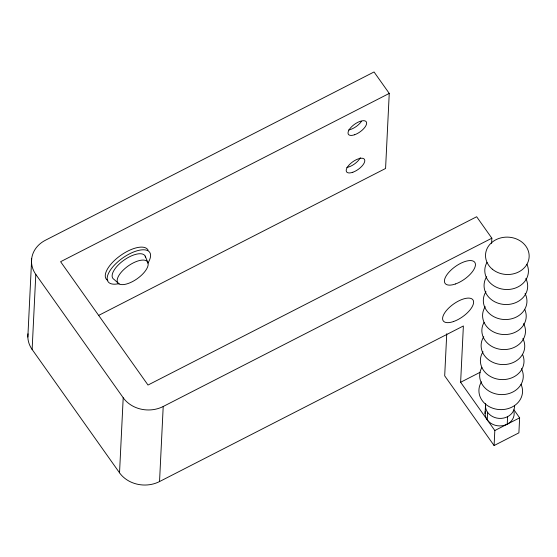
<?xml version="1.0" encoding="UTF-8"?>
<svg xmlns="http://www.w3.org/2000/svg" width="557" height="557" viewBox="0 0 557 557"><rect width="100%" height="100%" fill="white"/><g stroke="black" fill="none" stroke-linecap="round" stroke-linejoin="round"><path stroke-width="0.84" d="M27.85 337.048L31.672 258.727M513.93 409.785L519.632 417.834L518.894 432.845L494.094 445.544L494.825 430.533L460.625 382.269L463.382 325.97L159.539 481.561A29.103 24.919 2.8 0 1 119.532 472.809L32.125 349.469L35.801 274.406A29.103 24.919 2.8 0 1 45.402 240.255L374.046 71.964L389.252 93.416L385.576 168.479L98.686 315.387M119.532 472.809L123.201 397.747L35.801 274.406M159.539 481.561L163.208 406.492L491.852 238.201L476.653 216.75L148.009 385.04L60.602 261.706L389.252 93.416M446.749 333.734L444.688 375.836L494.094 445.544M491.601 243.388L491.852 238.201M485.091 413.593L485.453 406.088M487.229 419.804L487.598 412.298M507.232 424.183L507.594 416.678M460.625 382.269L480.169 372.264M494.825 430.533L519.632 417.834M119.024 283.917L114.129 279.482A19.641 8.425 -35.3 0 1 124.315 259.903A19.641 8.425 -35.3 0 1 145.6 257.571M145.175 256.088L147.772 262.256A18.186 7.798 -35.3 0 1 128.221 283.471A18.186 7.798 -35.3 0 1 122.039 271.329A18.186 7.798 -35.3 0 1 147.772 262.256M163.208 406.492A29.103 24.919 2.8 0 1 123.201 397.747M32.125 349.469A29.103 24.919 2.8 0 1 27.996 333.789M107.863 280.505A25.462 10.917 -35.3 0 1 119.268 256.429A25.462 10.917 -35.3 0 1 148.106 250.177M118.878 283.652A25.462 10.917 -35.3 0 1 109.708 271.127A25.462 10.917 -35.3 0 1 139.278 250.246A25.462 10.917 -35.3 0 1 147.828 263.203M521.394 368.581A21.827 18.687 2.8 0 1 501.084 394.607A21.827 18.687 2.8 0 1 481.861 367.467M521.032 384.351A21.827 18.687 2.8 0 1 499.399 409.576A21.827 18.687 2.8 0 1 481.554 381.768M513.993 411.693A14.552 12.456 2.8 0 1 499.532 425.917A14.552 12.456 2.8 0 1 485.293 411.157M522.501 354.329A21.827 18.687 2.8 0 1 500.868 379.554A21.827 18.687 2.8 0 1 483.023 351.739M361.444 121.384A10.91 4.679 -35.3 0 1 348.64 129.955M360.337 157.68A10.91 4.679 -35.3 0 1 346.802 167.483M514.536 405.809A14.552 12.456 2.8 0 1 498.947 418.37A14.552 12.456 2.8 0 1 485.662 403.651M522.863 338.552A21.827 18.687 2.8 0 1 502.08 364.563A21.827 18.687 2.8 0 1 483.761 336.727M524.701 309.288A21.827 18.687 2.8 0 1 503.068 334.513A21.827 18.687 2.8 0 1 485.231 306.698M523.601 323.54A21.827 18.687 2.8 0 1 503.284 349.566A21.827 18.687 2.8 0 1 484.061 322.426M525.07 293.511A21.827 18.687 2.8 0 1 504.28 319.523A21.827 18.687 2.8 0 1 485.962 291.687M525.801 278.5A21.827 18.687 2.8 0 1 505.018 304.512A21.827 18.687 2.8 0 1 486.7 276.676M526.908 264.248A21.827 18.687 2.8 0 1 505.742 289.501A21.827 18.687 2.8 0 1 486.999 262.375M352.818 172.259A10.91 4.679 -35.3 0 0 364.55 159.532A10.91 4.679 -35.3 0 0 349.107 164.976A10.91 4.679 -35.3 0 0 352.818 172.259M354.656 134.731A10.91 4.679 -35.3 0 0 366.381 121.997A10.91 4.679 -35.3 0 0 350.945 127.442A10.91 4.679 -35.3 0 0 354.656 134.731M453.642 321.493A18.186 7.798 -35.3 0 0 473.192 300.279A18.186 7.798 -35.3 0 0 447.459 309.358A18.186 7.798 -35.3 0 0 453.642 321.493M455.48 283.966A18.186 7.798 -35.3 0 0 475.024 262.751A18.186 7.798 -35.3 0 0 449.297 271.823A18.186 7.798 -35.3 0 0 455.48 283.966M492.318 269.184A21.827 18.687 2.8 0 0 528.558 260.46A21.827 18.687 2.8 0 0 501.14 237.811A21.827 18.687 2.8 0 0 492.318 269.184"/></g></svg>
